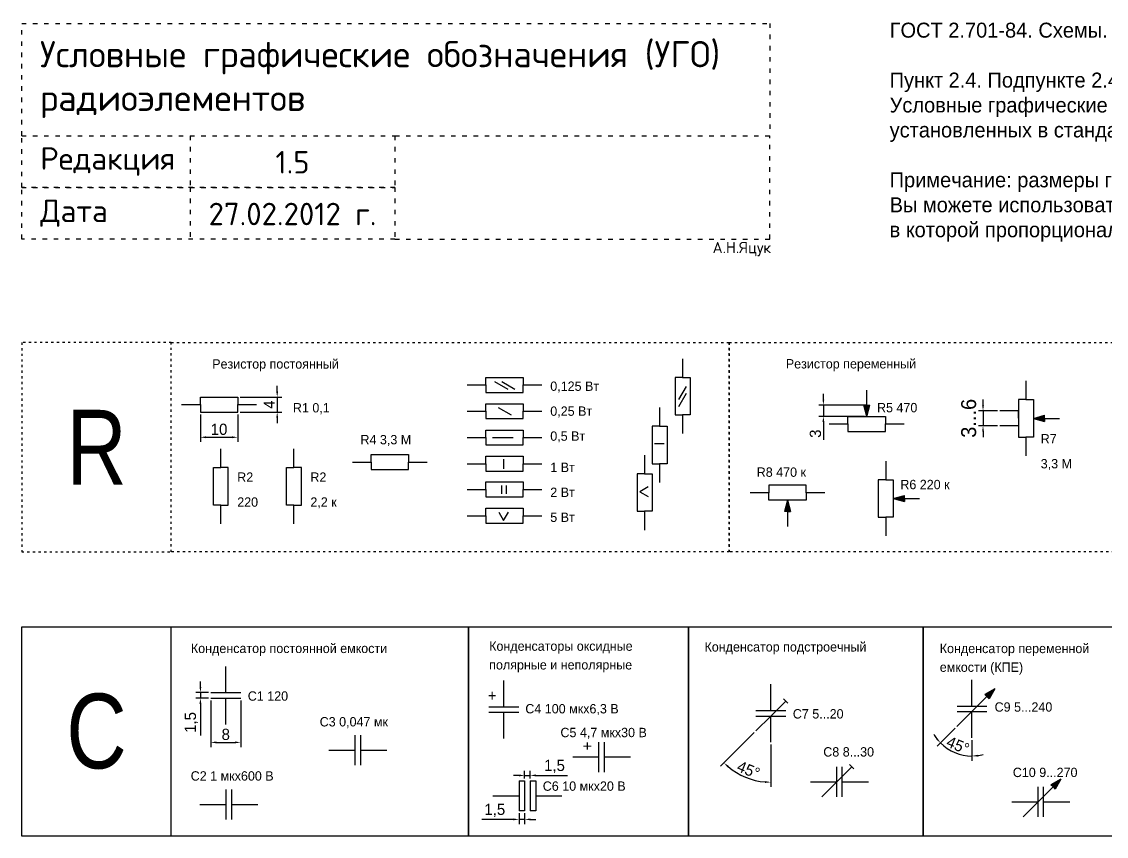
# Model space of a CAD drawing. Header units: millimetres. Extents: x 52 to 1332, y -528 to 1037.
# Drawn here: x 52.8 to 342.7, y 818.9 to 1036.6 of the extents above; entities that cross this region are included whole.
import ezdxf
from ezdxf.enums import TextEntityAlignment as Align

# ---------------------------------------------------------------- set-up
doc = ezdxf.new("R2010")
doc.units = ezdxf.units.MM
doc.linetypes.add('ACAD_ISO03W100', pattern=[30, 12, -18])
doc.styles.add('RR08', font='rr.shx', dxfattribs={"width": 0.8})
doc.styles.get("Standard").update_dxf_attribs({"font": 'standarteskd.shx', "height": 3})
doc.dimstyles.new('ISO-25', dxfattribs={"dimtxt": 2, "dimasz": 1.5, "dimexe": 1.25, "dimexo": 0.625, "dimtad": 1, "dimtxsty": 'Standard', "dimcen": 2.5, "dimadec": 0, "dimazin": 0, "dimtfac": 1, "dimtmove": 0, "dimatfit": 3, "dimfxl": 1, "dimarcsym": 0})

# ---------------------------------------------------------------- blocks, each defined once
blk = doc.blocks.new('rezistor')
for p, q in [((51.9, 169.84), (51.9, 171.84)), ((51.9, 171.84), (61.9, 171.84)), ((61.9, 171.84), (61.9, 169.84)), ((46.9, 169.84), (51.9, 169.84)), ((51.9, 169.84), (51.9, 167.84)), ((61.9, 169.84), (66.9, 169.84)), ((61.9, 167.84), (61.9, 169.84)), ((51.9, 167.84), (61.9, 167.84))]:
    blk.add_line(p, q)
blk = doc.blocks.new('*D2')
at = {"color": 0, "lineweight": -2, "transparency": 16777216}
for p, q in [((121.1, 937.81), (121.1, 939.31)), ((111.19, 936.31), (122.35, 936.31)), ((121.1, 936.31), (121.1, 932.31)), ((111.19, 932.31), (122.35, 932.31)), ((121.1, 930.81), (121.1, 929.31))]:
    blk.add_line(p, q, dxfattribs=at)
at = {"color": 0, "lineweight": -3, "transparency": 16777216}
for points in [[(120.85, 937.81), (121.35, 937.81), (121.1, 936.31)], [(120.85, 930.81), (121.35, 930.81), (121.1, 932.31)]]:
    blk.add_solid(points, dxfattribs=at)
at = {"layer": 'Defpoints', "color": 0, "lineweight": -3, "transparency": 16777216}
for p in [(110.56, 936.31), (110.56, 932.31), (121.1, 932.31)]:
    blk.add_point(p, dxfattribs=at)
at = {"color": 0, "transparency": 16777216, "insert": (118.97, 934.31), "char_height": 3, "attachment_point": 5, "rotation": 90}
blk.add_mtext('4', dxfattribs=at)
blk = doc.blocks.new('*D3')
at = {"color": 0, "lineweight": -2, "transparency": 16777216}
for p, q in [((100.56, 931.68), (100.56, 924.32)), ((110.56, 931.68), (110.56, 924.32)), ((102.06, 925.57), (109.06, 925.57))]:
    blk.add_line(p, q, dxfattribs=at)
at = {"color": 0, "lineweight": -3, "transparency": 16777216}
for points in [[(102.06, 925.82), (102.06, 925.32), (100.56, 925.57)], [(109.06, 925.82), (109.06, 925.32), (110.56, 925.57)]]:
    blk.add_solid(points, dxfattribs=at)
at = {"layer": 'Defpoints', "color": 0, "lineweight": -3, "transparency": 16777216}
for p in [(100.56, 932.31), (110.56, 932.31), (110.56, 925.57)]:
    blk.add_point(p, dxfattribs=at)
at = {"color": 0, "transparency": 16777216, "insert": (105.56, 927.69), "char_height": 3, "attachment_point": 5}
blk.add_mtext('10', dxfattribs=at)
blk = doc.blocks.new('*D5')
at = {"color": 0, "lineweight": -2, "transparency": 16777216}
for p, q in [((267.11, 935.66), (267.11, 937.16)), ((278.06, 934.16), (265.86, 934.16)), ((267.11, 934.16), (267.11, 931.16)), ((278.06, 931.16), (265.86, 931.16)), ((267.11, 929.66), (267.11, 924.91))]:
    blk.add_line(p, q, dxfattribs=at)
at = {"color": 0, "lineweight": -3, "transparency": 16777216}
for points in [[(266.86, 935.66), (267.36, 935.66), (267.11, 934.16)], [(266.86, 929.66), (267.36, 929.66), (267.11, 931.16)]]:
    blk.add_solid(points, dxfattribs=at)
at = {"layer": 'Defpoints', "color": 0, "lineweight": -3, "transparency": 16777216}
for p in [(278.69, 934.16), (267.11, 931.16), (278.69, 931.16)]:
    blk.add_point(p, dxfattribs=at)
at = {"color": 0, "transparency": 16777216, "insert": (264.98, 926.53), "char_height": 3, "attachment_point": 5, "rotation": 90}
blk.add_mtext('3', dxfattribs=at)
blk = doc.blocks.new('Strelka')
h = blk.add_hatch(color=256)
h.paths.add_polyline_path([(233.47, 172.7), (234.27, 175.7), (233.47, 175.7)])
h.paths.add_polyline_path([(233.47, 175.7), (232.66, 175.7), (233.47, 172.7)])
for p, q in [((233.47, 175.7), (233.47, 179.7)), ((233.47, 175.7), (232.66, 175.7)), ((233.47, 172.7), (232.66, 175.7)), ((233.47, 175.7), (234.27, 175.7)), ((233.47, 172.7), (233.47, 175.7)), ((233.47, 172.7), (234.27, 175.7))]:
    blk.add_line(p, q)
blk = doc.blocks.new('rezistor peremennyj')
for name, p in [('Strelka', (26.79, 613.29)), ('rezistor', (203.35, 614.14))]:
    blk.add_blockref(name, p)
blk = doc.blocks.new('rezistor 0_125')
for p, q in [((160.78, 795.3), (164.3, 793.27)), ((162.7, 795.3), (166.21, 793.27))]:
    blk.add_line(p, q)
blk.add_blockref('rezistor', (106.51, 624.53))
blk = doc.blocks.new('rezistor 0_25')
blk.add_line((161.73, 788.38), (165.24, 786.35))
blk.add_blockref('rezistor', (106.51, 617.53))
blk = doc.blocks.new('rezistor 0_5')
blk.add_line((160.23, 780.33), (165.74, 780.33))
blk.add_blockref('rezistor', (106.51, 610.49))
blk = doc.blocks.new('rezistor 1')
blk.add_line((163.14, 774.52), (163.14, 771.93))
blk.add_blockref('rezistor', (106.51, 603.48))
blk = doc.blocks.new('rezistor 2')
for p, q in [((162.67, 767.52), (162.67, 765.24)), ((163.85, 767.52), (163.85, 765.24))]:
    blk.add_line(p, q)
blk.add_blockref('rezistor', (106.51, 596.6))
blk = doc.blocks.new('rezistor 5')
for p, q in [((161.89, 760.36), (163.19, 758.12)), ((163.19, 758.12), (164.48, 760.36))]:
    blk.add_line(p, q)
blk.add_blockref('rezistor', (106.51, 589.59))
blk = doc.blocks.new('rezistor peremennyj 2')
for p, q in [((300.81, 787.46), (295.81, 787.46)), ((300.81, 785.46), (300.81, 787.46)), ((300.81, 783.46), (295.81, 783.46))]:
    blk.add_line(p, q)
at = {"rotation": 270}
for name, p in [('rezistor', (132.97, 842.36)), ('Strelka', (132.12, 1018.92))]:
    blk.add_blockref(name, p, dxfattribs=at)
blk = doc.blocks.new('condensator')
at = {"linetype": 'Continuous'}
for p, q in [((159.82, 727.6), (159.82, 734.59)), ((155.82, 727.6), (159.82, 727.6)), ((155.82, 727.6), (159.82, 727.6)), ((155.82, 726.1), (159.82, 726.1)), ((159.82, 727.6), (163.82, 727.6)), ((159.82, 719.12), (159.82, 726.1)), ((159.82, 726.1), (163.82, 726.1))]:
    blk.add_line(p, q, dxfattribs=at)
blk = doc.blocks.new('*D28')
at = {"color": 0, "linetype": 'Continuous', "lineweight": -2, "transparency": 16777216}
for p, q in [((103.35, 855.2), (103.35, 842.77)), ((111.35, 855.2), (111.35, 842.77)), ((104.85, 844.02), (109.85, 844.02))]:
    blk.add_line(p, q, dxfattribs=at)
at = {"color": 0, "linetype": 'Continuous', "lineweight": -3, "transparency": 16777216}
for points in [[(104.85, 844.27), (104.85, 843.77), (103.35, 844.02)], [(109.85, 844.27), (109.85, 843.77), (111.35, 844.02)]]:
    blk.add_solid(points, dxfattribs=at)
at = {"layer": 'Defpoints', "color": 0, "linetype": 'Continuous', "lineweight": -3, "transparency": 16777216}
for p in [(103.35, 855.82), (111.35, 855.82), (111.35, 844.02)]:
    blk.add_point(p, dxfattribs=at)
at = {"color": 0, "linetype": 'Continuous', "transparency": 16777216, "insert": (107.35, 846.14), "char_height": 3, "attachment_point": 5}
blk.add_mtext('8', dxfattribs=at)
blk = doc.blocks.new('*D29')
at = {"color": 0, "linetype": 'Continuous', "lineweight": -2, "transparency": 16777216}
for p, q in [((100.58, 858.82), (100.58, 860.32)), ((102.72, 857.32), (99.33, 857.32)), ((102.72, 855.82), (99.33, 855.82)), ((100.58, 857.32), (100.58, 855.82)), ((100.58, 854.32), (100.58, 845.86))]:
    blk.add_line(p, q, dxfattribs=at)
at = {"color": 0, "linetype": 'Continuous', "lineweight": -3, "transparency": 16777216}
for points in [[(100.33, 858.82), (100.83, 858.82), (100.58, 857.32)], [(100.33, 854.32), (100.83, 854.32), (100.58, 855.82)]]:
    blk.add_solid(points, dxfattribs=at)
at = {"layer": 'Defpoints', "color": 0, "linetype": 'Continuous', "lineweight": -3, "transparency": 16777216}
for p in [(100.58, 855.82), (103.35, 857.32), (103.35, 855.82)]:
    blk.add_point(p, dxfattribs=at)
at = {"color": 0, "linetype": 'Continuous', "transparency": 16777216, "insert": (98.17, 849.34), "char_height": 3, "attachment_point": 5, "rotation": 90}
blk.add_mtext('1,5', dxfattribs=at)
blk = doc.blocks.new('condensator oksidnyj 2')
at = {"linetype": 'Continuous'}
for p, q in [((237, 708.59), (238.5, 708.59)), ((237, 708.59), (237, 704.59)), ((238.5, 708.59), (238.5, 704.59)), ((240, 708.59), (241.5, 708.59)), ((240, 708.59), (240, 704.59)), ((240, 708.59), (240, 704.59)), ((241.5, 708.59), (241.5, 704.59)), ((230.02, 704.59), (237, 704.59)), ((237, 704.59), (237, 700.59)), ((238.5, 704.59), (238.5, 700.59)), ((240, 704.59), (240, 700.59)), ((241.5, 704.59), (248.48, 704.59)), ((241.5, 704.59), (241.5, 700.59)), ((238.5, 700.59), (237, 700.59)), ((241.5, 700.59), (240, 700.59))]:
    blk.add_line(p, q, dxfattribs=at)
blk = doc.blocks.new('*D32')
at = {"color": 0, "linetype": 'Continuous', "lineweight": -2, "transparency": 16777216}
for p, q in [((185.75, 835.19), (184.25, 835.19)), ((187.25, 834.39), (187.25, 836.44)), ((187.25, 835.19), (188.75, 835.19)), ((188.75, 834.39), (188.75, 836.44)), ((190.25, 835.19), (198.71, 835.19))]:
    blk.add_line(p, q, dxfattribs=at)
at = {"color": 0, "linetype": 'Continuous', "lineweight": -3, "transparency": 16777216}
for points in [[(185.75, 835.44), (185.75, 834.94), (187.25, 835.19)], [(190.25, 835.44), (190.25, 834.94), (188.75, 835.19)]]:
    blk.add_solid(points, dxfattribs=at)
at = {"layer": 'Defpoints', "color": 0, "linetype": 'Continuous', "lineweight": -3, "transparency": 16777216}
for p in [(188.75, 835.19), (187.25, 833.77), (188.75, 833.77)]:
    blk.add_point(p, dxfattribs=at)
at = {"color": 0, "linetype": 'Continuous', "transparency": 16777216, "insert": (195.23, 837.6), "char_height": 3, "attachment_point": 5}
blk.add_mtext('1,5', dxfattribs=at)
blk = doc.blocks.new('*D33')
at = {"color": 0, "linetype": 'Continuous', "lineweight": -2, "transparency": 16777216}
for p, q in [((184.25, 823.44), (175.78, 823.44)), ((185.75, 825.14), (185.75, 822.19)), ((187.25, 823.44), (185.75, 823.44)), ((187.25, 825.14), (187.25, 822.19)), ((188.75, 823.44), (190.25, 823.44))]:
    blk.add_line(p, q, dxfattribs=at)
at = {"color": 0, "linetype": 'Continuous', "lineweight": -3, "transparency": 16777216}
for points in [[(184.25, 823.69), (184.25, 823.19), (185.75, 823.44)], [(188.75, 823.69), (188.75, 823.19), (187.25, 823.44)]]:
    blk.add_solid(points, dxfattribs=at)
at = {"layer": 'Defpoints', "color": 0, "linetype": 'Continuous', "lineweight": -3, "transparency": 16777216}
for p in [(185.75, 825.77), (185.75, 823.44), (187.25, 825.77)]:
    blk.add_point(p, dxfattribs=at)
at = {"color": 0, "linetype": 'Continuous', "transparency": 16777216, "insert": (179.27, 825.85), "char_height": 3, "attachment_point": 5}
blk.add_mtext('1,5', dxfattribs=at)
blk = doc.blocks.new('condensator podsnroechnyj')
at = {"linetype": 'Continuous'}
for p, q in [((292.95, 730.65), (296.95, 734.65)), ((296.39, 735.21), (296.95, 734.65)), ((296.95, 734.65), (297.52, 734.08)), ((292.95, 730.65), (288.95, 726.65))]:
    blk.add_line(p, q, dxfattribs=at)
blk.add_blockref('condensator', (133.14, 4.54), dxfattribs=at)
blk = doc.blocks.new('*D35')
at = {"color": 0, "linetype": 'Continuous', "lineweight": -2, "transparency": 16777216}
for p, q in [((248.61, 846.62), (239.65, 837.67)), ((253.05, 843.46), (253.05, 832.12))]:
    blk.add_line(p, q, dxfattribs=at)
blk.add_arc((253.05, 851.07), 17.7, 229.8581, 265.1419, dxfattribs=at)
at = {"color": 0, "linetype": 'Continuous', "lineweight": -3, "transparency": 16777216}
for points in [[(241.47, 837.35), (241.81, 837.72), (240.54, 838.55)], [(251.56, 833.68), (251.54, 833.18), (253.05, 833.37)]]:
    blk.add_solid(points, dxfattribs=at)
at = {"layer": 'Defpoints', "color": 0, "linetype": 'Continuous', "lineweight": -3, "transparency": 16777216}
for p in [(253.05, 851.07), (253.05, 851.07), (249.05, 847.07), (253.05, 844.08), (244.2, 835.74)]:
    blk.add_point(p, dxfattribs=at)
at = {"color": 0, "linetype": 'Continuous', "transparency": 16777216, "insert": (247.09, 836.68), "char_height": 3, "attachment_point": 5, "rotation": 337.5}
blk.add_mtext('45°', dxfattribs=at)
blk = doc.blocks.new('KPE')
at = {"linetype": 'Continuous'}
blk.add_line((359.24, 722.09), (354.07, 716.92), dxfattribs=at)
blk.add_blockref('condensator', (198.26, -5.18), dxfattribs=at)
at = {"rotation": 135}
blk.add_blockref('Strelka', (651.39, 684.07), dxfattribs=at)
blk = doc.blocks.new('*D37')
at = {"color": 0, "linetype": 'Continuous', "lineweight": -2, "transparency": 16777216}
for p, q in [((302.38, 847.8), (297.54, 842.97)), ((306.82, 844.64), (306.82, 839.12))]:
    blk.add_line(p, q, dxfattribs=at)
for start, end in [(210.5103, 217.7552), (225, 270), (277.2448, 284.4897)]:
    blk.add_arc((306.82, 852.25), 11.87, start, end, dxfattribs=at)
at = {"color": 0, "linetype": 'Continuous', "lineweight": -3, "transparency": 16777216}
for points in [[(297.62, 845.14), (297.25, 844.81), (298.43, 843.85)], [(308.34, 840.22), (308.3, 840.72), (306.82, 840.37)]]:
    blk.add_solid(points, dxfattribs=at)
at = {"layer": 'Defpoints', "color": 0, "linetype": 'Continuous', "lineweight": -3, "transparency": 16777216}
for p in [(307.99, 853.42), (306.82, 852.25), (302.82, 848.25), (306.82, 845.26), (300.89, 841.96)]:
    blk.add_point(p, dxfattribs=at)
at = {"color": 0, "linetype": 'Continuous', "transparency": 16777216, "insert": (303.09, 843.24), "char_height": 3, "attachment_point": 5, "rotation": 337.5}
blk.add_mtext('45°', dxfattribs=at)

msp = doc.modelspace()

# ---------------------------------------------------------------- linework, layer by layer
for p, q in [((309.786, 934.133), (309.786, 935.633)), ((273.685, 931.157), (278.685, 931.157)), ((313.62, 932.633), (308.536, 932.633)), ((309.786, 932.633), (309.786, 928.633)), ((313.62, 928.633), (308.536, 928.633)), ((309.786, 927.133), (309.786, 925.633))]:
    msp.add_line(p, q)
at = {"color": 7, "linetype": 'ACAD_ISO03W100', "lineweight": -3, "ltscale": 0.1}
for points in [[(52.802, 1006.178), (52.802, 1036.178), (252.802, 1036.178), (252.802, 1006.178)], [(97.802, 1006.178), (97.802, 1006.178), (97.802, 1006.178), (97.802, 992.358)], [(152.582, 1006.178), (252.802, 1006.178)], [(152.582, 978.538), (252.802, 978.538), (252.802, 1006.178)], [(97.802, 992.358), (97.802, 992.358), (97.802, 992.358), (97.802, 978.538)]]:
    msp.add_lwpolyline(points, dxfattribs=at)
for points in [[(52.802, 1006.178), (152.582, 1006.178), (152.582, 992.358), (52.802, 992.358)], [(52.802, 992.358), (152.582, 992.358), (152.582, 978.538), (52.802, 978.538)]]:
    msp.add_lwpolyline(points, close=True, dxfattribs=at)
at = {"linetype": 'ACAD_ISO03W100', "ltscale": 0.05}
for points in [[(92.802, 950.901), (52.802, 950.901), (52.802, 894.91), (92.802, 894.91)], [(92.802, 950.901), (241.964, 950.901), (241.964, 894.91), (92.802, 894.91)], [(241.964, 950.901), (344.798, 950.901), (344.798, 894.91), (241.964, 894.91)]]:
    msp.add_lwpolyline(points, close=True, dxfattribs=at)
at = {"color": 7, "linetype": 'Continuous', "lineweight": -3}
msp.add_lwpolyline([(92.802, 818.918), (52.802, 818.918), (52.802, 874.91), (92.802, 874.91)], dxfattribs=at)
at = {"linetype": 'Continuous'}
for points in [[(92.802, 874.91), (172.28, 874.91), (172.28, 818.918), (92.802, 818.918)], [(172.28, 874.91), (231.064, 874.91), (231.064, 818.918), (172.28, 818.918)], [(231.064, 874.91), (293.811, 874.91), (293.811, 818.918), (231.064, 818.918)], [(293.811, 874.91), (372.2, 874.91), (372.2, 818.918), (293.811, 818.918)]]:
    msp.add_lwpolyline(points, close=True, dxfattribs=at)
for points in [[(309.536, 934.133), (310.036, 934.133), (309.786, 932.633)], [(309.536, 927.133), (310.036, 927.133), (309.786, 928.633)]]:
    msp.add_solid(points)

# ---------------------------------------------------------------- block references
for name, p, rotation in [('rezistor 0_125', (-564.88, 1099.952), 270), ('rezistor 1', (-550.006, 1086.916), 270), ('rezistor 5', (-540.096, 1074.192), 270), ('rezistor peremennyj', (-500.209, 1169.452), 270), ('rezistor peremennyj', (517.75, 1694.712), 180), ('condensator', (-584.217, 1001.738), 270), ('condensator', (934.697, 680.221), 90), ('condensator', (-618.688, 987.264), 270)]:
    msp.add_blockref(name, p, dxfattribs=dict(at, rotation=rotation))
for name, p in [('rezistor 0_125', (18.434, 145.176)), ('rezistor peremennyj 2', (18.434, 145.176)), ('rezistor peremennyj', (18.434, 145.176)), ('rezistor 0_25', (18.434, 145.176)), ('rezistor 0_5', (18.434, 145.176)), ('rezistor 1', (18.434, 145.176)), ('rezistor 2', (18.434, 145.176)), ('rezistor 5', (18.434, 145.176)), ('condensator', (-52.467, 129.718)), ('condensator', (21.889, 125.962)), ('condensator podsnroechnyj', (-39.904, 120.42)), ('KPE', (-51.25, 131.325)), ('condensator oksidnyj 2', (-51.25, 125.176))]:
    msp.add_blockref(name, p, dxfattribs=at)
for p in [(48.664, 764.465), (94.294, 749.1)]:
    msp.add_blockref('rezistor', p)
at = {"rotation": 90}
for p in [(275.879, 855.549), (295.434, 855.549)]:
    msp.add_blockref('rezistor', p, dxfattribs=at)
at = {"linetype": 'Continuous', "xscale": -1, "rotation": 270}
for name, p in [('condensator podsnroechnyj', (-459.97, 540.552)), ('KPE', (-396.429, 470.041))]:
    msp.add_blockref(name, p, dxfattribs=at)

# ---------------------------------------------------------------- texts
for s, p in [('Резистор постоянный', (120.65, 944.889)), ('Резистор переменный', (274.489, 944.933))]:
    msp.add_text(s, height=2.5).set_placement(p, align=Align.MIDDLE)
for s, p in [('0,125 Вт', (194.099, 937.972)), ('R1 0,1', (125.302, 932.207)), ('0,25 Вт', (194.099, 931.306)), ('R5 470', (281.442, 932.242)), ('R4 3,3 M', (143.364, 923.683)), ('0,5 Вт', (194.099, 924.639)), ('R7', (325.208, 923.92)), ('3,3 M', (325.208, 917.254)), ('R2', (110.416, 913.671)), ('R2', (129.972, 913.671)), ('1 Вт', (194.099, 916.281)), ('R8 470 к', (249.293, 915.004)), ('R6 220 к', (287.677, 911.692)), ('2 Вт', (194.099, 909.614)), ('220', (110.416, 907.004)), ('2,2 к', (129.972, 907.004)), ('5 Вт', (194.099, 902.947))]:
    msp.add_text(s, height=2.5).set_placement(p)
at = {"linetype": 'Continuous'}
for s, height, p in [('Конденсатор постоянной емкости', 2.5, (98.036, 867.898)), ('Конденсаторы оксидные', 2.5, (177.77, 868.503)), ('Конденсатор подстроечный', 2.5, (235.334, 868.301)), ('Конденсатор переменной', 2.5, (298.224, 867.877)), ('полярные и неполярные', 2.5, (177.77, 863.503)), ('емкости (КПЕ)', 2.5, (298.224, 862.877)), ('C1 120', 2.5, (113.237, 855.158)), ('+', 3, (177.397, 855.039)), ('С4 100 мкх6,3 В', 2.5, (187.435, 851.766)), ('C7 5...20', 2.5, (258.937, 850.402)), ('C9 5...240', 2.5, (312.881, 852.228)), ('С3 0,047 мк', 2.5, (132.46, 848.279)), ('C5 4,7 мкх30 В', 2.5, (196.823, 845.41)), ('C8 8...30', 2.5, (267.084, 840.234)), ('C2 1 мкx600 В', 2.5, (97.989, 833.806)), ('C10 9...270', 2.5, (317.75, 834.75)), ('С6 10 мкх20 В', 2.5, (192.096, 831.083))]:
    msp.add_text(s, height=height, dxfattribs=at).set_placement(p)
msp.add_text('+', height=3, rotation=90, dxfattribs=at).set_placement((205.47, 841.867))
at = {"color": 7, "linetype": 'Continuous', "lineweight": -3, "insert": (284.826, 1036.38), "char_height": 4, "width": 858.6, "attachment_point": 1}
msp.add_mtext('ГОСТ 2.701-84. Схемы. Виды и типы. Общие требования к выполнению.\\P \\PПункт 2.4. Подпункте 2.4.2:\\PУсловные графические обозначения элементов изображают в размерах, \\Pустановленных в стандартах на условные графические обозначения.\\P\\pi4;\\P\\pi0;Примечание: размеры графических обозначений допускается пропорционально изменять.\\PВы можете использовать модульную сетку (масштаб к схемам не применяется), \\Pв которой пропорционально изменять размер клеток, т.е. обе их стороны.', dxfattribs=at)
at = {"color": 7, "linetype": 'Continuous', "lineweight": -3, "style": 'RR08'}
for s, insert, char_height, width, attachment_point in [('{\\fISOCPEUR|b0|i0|c204|p34;\\W1;Условные графические обозначения (УГО) \\fISOCPEUR|b0|i0|c0|p34;\\P\\fISOCPEUR|b0|i0|c204|p34;радиоэлементов}', (57.679, 1021.178), 7, 249.15713, 4), ('{\\fISOCPEUR|b0|i0|c204|p34;\\W1;Редакция }', (57.769, 999.268), 6, 40.20617, 4), ('{\\fISOCPEUR|b0|i0|c0|p34;\\W1;1.5}', (125.192, 999.07), 6, 54.78059, 5), ('{\\fISOCPEUR|b0|i0|c204|p34;\\W1;Дата }', (57.769, 985.448), 6, 40.20617, 4), ('{\\fISOCPEUR|b0|i0|c0|p34;\\W1;27.02.2012 \\fISOCPEUR|b0|i0|c204|p34;г.}', (125.192, 985.25), 6, 54.78059, 5), ('{\\fISOCPEUR|b0|i0|c204|p34;\\W1;А.Н.Яцук }', (237.49, 975.866), 3, 28.25322, 4), ('{\\fArial|b0|i0|c0|p34;R}', (72.802, 922.905), 20, 40, 5), ('{\\fArial|b0|i0|c0|p34;C}', (72.802, 846.914), 20, 40, 5)]:
    msp.add_mtext(s, dxfattribs=dict(at, insert=insert, char_height=char_height, width=width, attachment_point=attachment_point))
at = {"insert": (305.966, 930.633), "char_height": 4, "attachment_point": 5, "rotation": 90}
msp.add_mtext('3...6', dxfattribs=at)

# ---------------------------------------------------------------- dimensions: what is measured, and where the dimension line sits
dim = msp.add_linear_dim(base=(121.098, 932.307), p1=(110.564, 936.307), p2=(110.564, 932.307), angle=90, dimstyle='ISO-25', override={"dimasz": 1.5})
dim.commit()
dim.dimension.update_dxf_attribs({"geometry": '*D2', "text_midpoint": (118.973, 934.307)})
dim = msp.add_linear_dim(base=(267.11, 931.157), p1=(278.685, 934.157), p2=(278.685, 931.157), angle=90, dimstyle='ISO-25')
dim.commit()
dim.dimension.update_dxf_attribs({"geometry": '*D5', "text_midpoint": (264.985, 926.532)})
dim = msp.add_linear_dim(base=(110.564, 925.568), p1=(100.564, 932.307), p2=(110.564, 932.307), dimstyle='ISO-25', override={"dimasz": 1.5})
dim.commit()
dim.dimension.update_dxf_attribs({"geometry": '*D3', "text_midpoint": (105.564, 927.693)})
at = {"linetype": 'Continuous'}
dim = msp.add_linear_dim(base=(100.581, 855.822), p1=(103.349, 857.322), p2=(103.349, 855.822), angle=90, dimstyle='ISO-25', dxfattribs=at)
dim.commit()
dim.dimension.update_dxf_attribs({"geometry": '*D29', "text_midpoint": (98.17, 849.339)})
for base, p1, p2, picture, middle in [((111.349, 844.015), (103.349, 855.822), (111.349, 855.822), '*D28', (107.349, 846.14)), ((188.749, 835.193), (187.249, 833.766), (188.749, 833.766), '*D32', (195.231, 837.604)), ((185.749, 823.44), (187.249, 825.766), (185.749, 825.766), '*D33', (179.267, 825.85))]:
    dim = msp.add_linear_dim(base=base, p1=p1, p2=p2, dimstyle='ISO-25', dxfattribs=at)
    dim.commit()
    dim.dimension.update_dxf_attribs({"geometry": picture, "text_midpoint": middle})
for base, line1, line2, picture, middle in [((300.887, 841.965), ((306.823, 845.263), (306.823, 852.245)), ((307.994, 853.417), (302.823, 848.245)), '*D37', (303.093, 843.241)), ((244.201, 835.74), ((253.049, 851.066), (249.049, 847.066)), ((253.049, 844.083), (253.049, 851.066)), '*D35', (247.091, 836.68))]:
    dim = msp.add_angular_dim_2l(base=base, line1=line1, line2=line2, dimstyle='ISO-25', dxfattribs=at)
    dim.commit()
    dim.dimension.update_dxf_attribs({"geometry": picture, "text_midpoint": middle})

doc.saveas('drawing.dxf')
